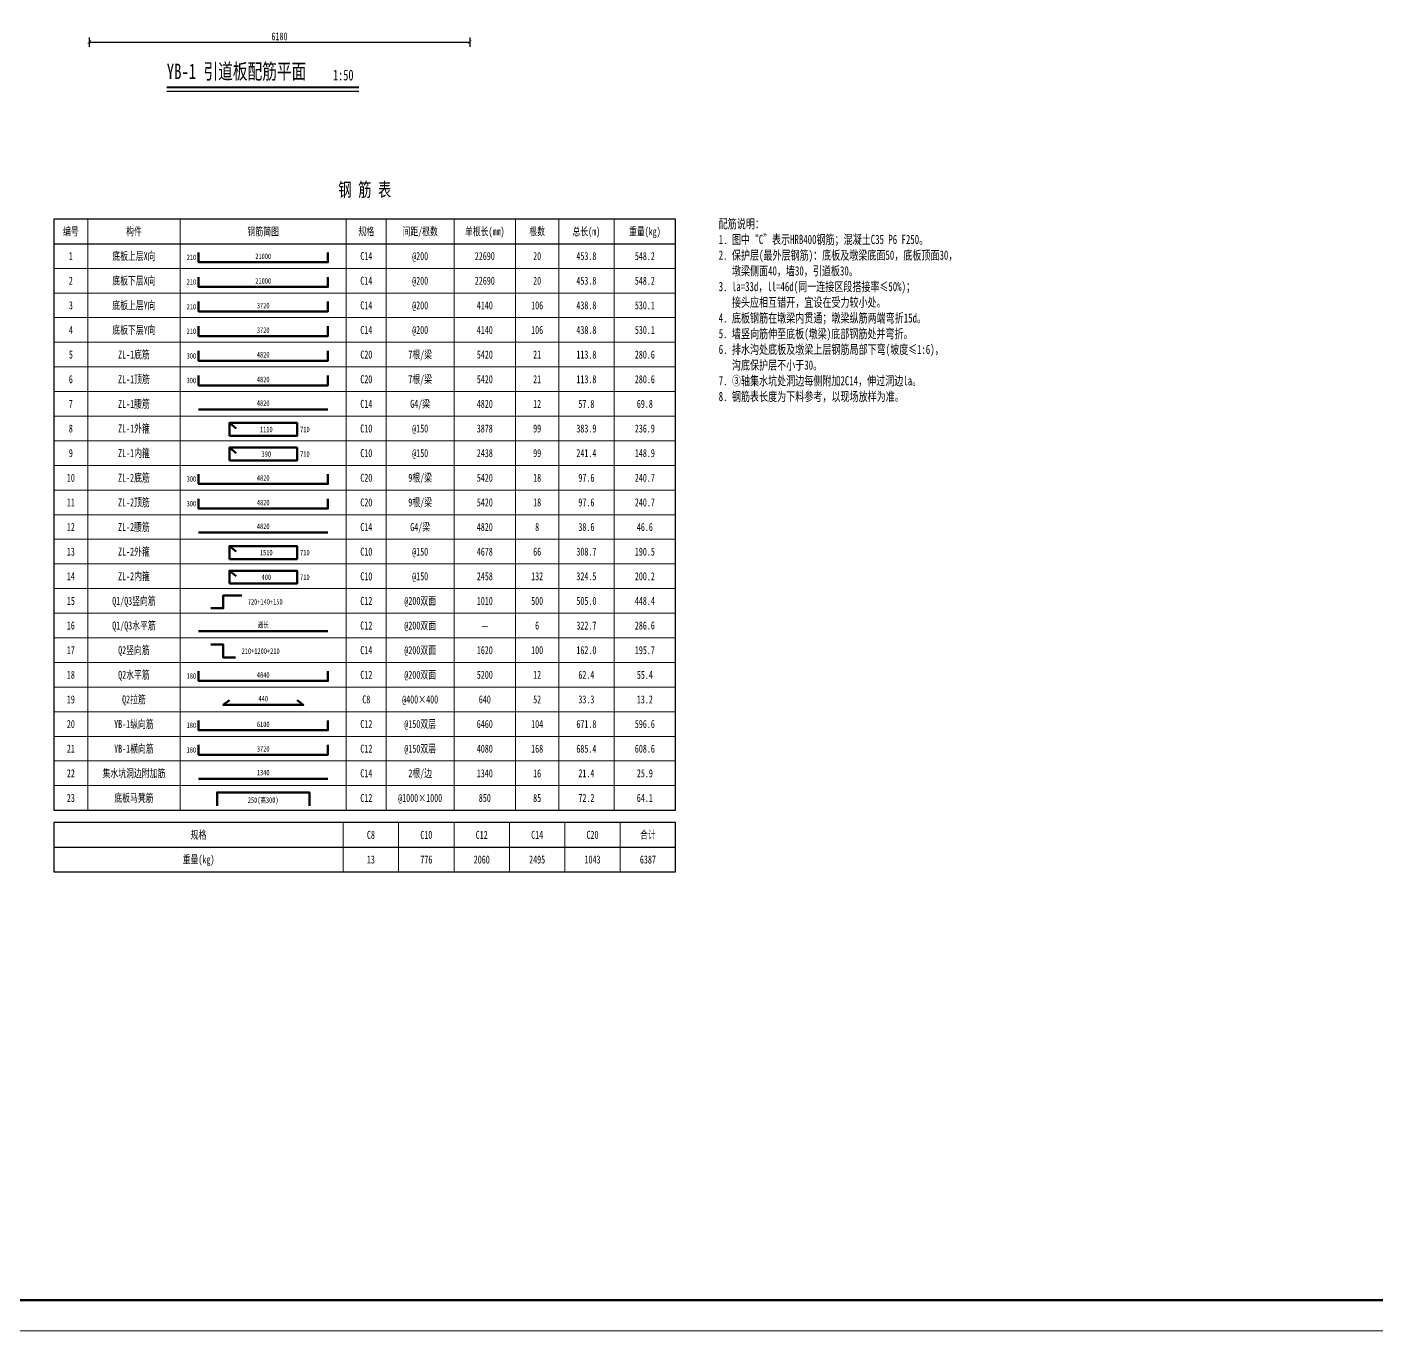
# Model space of a CAD drawing. Header units: millimetres. Extents: x 0 to 104000, y 0 to 42050.
# Drawn here: x 41062 to 62994, y 0 to 21178 of the extents above; entities that cross this region are included whole.
import ezdxf
from ezdxf.enums import TextEntityAlignment as Align

# ---------------------------------------------------------------- set-up
doc = ezdxf.new("R2010")
doc.units = ezdxf.units.MM
doc.header["$LTSCALE"] = 50
for name, color, linetype, lineweight in [('S-DIM', 3, 'Continuous', 13), ('S-FRAME', 7, 'Continuous', 90), ('S-REBAR', 2, 'Continuous', 50), ('S-SYMB', 7, 'Continuous', 25), ('S-TABLE', 7, 'Continuous', 18), ('S-TEXT', 7, 'Continuous', 18), ('S-THIN', 7, 'Continuous', 18)]:
    doc.layers.add(name, color=color, linetype=linetype, lineweight=lineweight)
doc.styles.add('HZ', font='simfang.ttf', dxfattribs={"width": 0.7})
doc.dimstyles.new('ZJ', dxfattribs={"dimscale": 50, "dimtxt": 2.5, "dimasz": 1.2, "dimexe": 1.5, "dimexo": 1.5, "dimgap": 0.6, "dimtad": 1, "dimdec": 0, "dimtxsty": 'HZ', "dimblk": 'ARCHTICK', "dimcen": 2.5, "dimclrd": 3, "dimclre": 3, "dimclrt": 7, "dimazin": 3, "dimtfac": 1, "dimtmove": 2, "dimatfit": 3})

# ---------------------------------------------------------------- blocks, each defined once
blk = doc.blocks.new('_ARCHTICK')
at = {"color": 0, "linetype": 'BYBLOCK', "const_width": 0.15}
blk.add_lwpolyline([(-0.5, -0.5), (0.5, 0.5)], dxfattribs=at)

msp = doc.modelspace()

# ---------------------------------------------------------------- linework, layer by layer
at = {"layer": 'S-FRAME'}
msp.add_lwpolyline([(1250, 500), (103500, 500), (103500, 41550), (1250, 41550)], close=True, dxfattribs=at)
at = {"layer": 'S-REBAR'}
for p, q in [((43850, 14967.5), (45950, 14967.5)), ((44350, 14747.5), (44460, 14657.5)), ((44350, 14347.5), (44460, 14257.5)), ((43850, 12967.5), (45950, 12967.5)), ((44350, 12747.5), (44460, 12657.5)), ((44350, 12347.5), (44460, 12257.5)), ((43850, 11367.5), (45950, 11367.5)), ((43850, 8967.5), (45950, 8967.5))]:
    msp.add_line(p, q, dxfattribs=at)
for points in [[(43850, 17517.5), (43850, 17357.5), (45950, 17357.5), (45950, 17517.5)], [(43850, 17117.5), (43850, 16957.5), (45950, 16957.5), (45950, 17117.5)], [(43850, 16717.5), (43850, 16557.5), (45950, 16557.5), (45950, 16717.5)], [(43850, 16317.5), (43850, 16157.5), (45950, 16157.5), (45950, 16317.5)], [(43850, 15917.5), (43850, 15757.5), (45950, 15757.5), (45950, 15917.5)], [(43850, 15517.5), (43850, 15357.5), (45950, 15357.5), (45950, 15517.5)], [(43850, 13917.5), (43850, 13757.5), (45950, 13757.5), (45950, 13917.5)], [(43850, 13517.5), (43850, 13357.5), (45950, 13357.5), (45950, 13517.5)], [(44050, 11737.5), (44250, 11737.5), (44250, 11947.5), (44550, 11947.5)], [(44050, 11147.5), (44250, 11147.5), (44250, 10937.5), (44450, 10937.5)], [(43850, 10717.5), (43850, 10557.5), (45950, 10557.5), (45950, 10717.5)], [(44350, 10247.5), (44250, 10167.5), (45550, 10167.5), (45450, 10247.5)], [(43850, 9917.5), (43850, 9757.5), (45950, 9757.5), (45950, 9917.5)], [(43850, 9517.5), (43850, 9357.5), (45950, 9357.5), (45950, 9517.5)], [(44150, 8527.5), (44150, 8747.5), (45650, 8747.5), (45650, 8527.5)]]:
    msp.add_lwpolyline(points, dxfattribs=at)
for points in [[(44350, 14537.5), (45450, 14537.5), (45450, 14747.5), (44350, 14747.5)], [(44350, 14137.5), (45450, 14137.5), (45450, 14347.5), (44350, 14347.5)], [(44350, 12537.5), (45450, 12537.5), (45450, 12747.5), (44350, 12747.5)], [(44350, 12137.5), (45450, 12137.5), (45450, 12347.5), (44350, 12347.5)]]:
    msp.add_lwpolyline(points, close=True, dxfattribs=at)
at = {"layer": 'S-SYMB'}
for p, q in [((43333.9, 20137.5), (46453.9, 20137.5)), ((41500, 17657.5), (51600, 17657.5)), ((41500, 7857.5), (51600, 7857.5))]:
    msp.add_line(p, q, dxfattribs=at)
at = {"layer": 'S-SYMB', "const_width": 35}
msp.add_lwpolyline([(43333.9, 20197.5), (46453.9, 20197.5)], dxfattribs=at)
at = {"layer": 'S-SYMB'}
for points in [[(41500, 8457.5), (51600, 8457.5), (51600, 18057.5), (41500, 18057.5)], [(41500, 7457.5), (51600, 7457.5), (51600, 8257.5), (41500, 8257.5)]]:
    msp.add_lwpolyline(points, close=True, dxfattribs=at)
at = {"layer": 'S-TABLE'}
for p, q in [((42050, 18057.5), (42050, 8457.5)), ((43550, 18057.5), (43550, 8457.5)), ((46250, 18057.5), (46250, 8457.5)), ((46900, 18057.5), (46900, 8457.5)), ((48000, 18057.5), (48000, 8457.5)), ((49000, 18057.5), (49000, 8457.5)), ((49700, 18057.5), (49700, 8457.5)), ((50600, 18057.5), (50600, 8457.5)), ((41500, 17257.5), (51600, 17257.5)), ((41500, 16857.5), (51600, 16857.5)), ((41500, 16457.5), (51600, 16457.5)), ((41500, 16057.5), (51600, 16057.5)), ((41500, 15657.5), (51600, 15657.5)), ((41500, 15257.5), (51600, 15257.5)), ((41500, 14857.5), (51600, 14857.5)), ((41500, 14457.5), (51600, 14457.5)), ((41500, 14057.5), (51600, 14057.5)), ((41500, 13657.5), (51600, 13657.5)), ((41500, 13257.5), (51600, 13257.5)), ((41500, 12857.5), (51600, 12857.5)), ((41500, 12457.5), (51600, 12457.5)), ((41500, 12057.5), (51600, 12057.5)), ((41500, 11657.5), (51600, 11657.5)), ((41500, 11257.5), (51600, 11257.5)), ((41500, 10857.5), (51600, 10857.5)), ((41500, 10457.5), (51600, 10457.5)), ((41500, 10057.5), (51600, 10057.5)), ((41500, 9657.5), (51600, 9657.5)), ((41500, 9257.5), (51600, 9257.5)), ((41500, 8857.5), (51600, 8857.5)), ((46200, 8257.5), (46200, 7457.5)), ((47100, 8257.5), (47100, 7457.5)), ((48000, 8257.5), (48000, 7457.5)), ((48900, 8257.5), (48900, 7457.5)), ((49800, 8257.5), (49800, 7457.5)), ((50700, 8257.5), (50700, 7457.5))]:
    msp.add_line(p, q, dxfattribs=at)
at = {"layer": 'S-THIN'}
msp.add_lwpolyline([(0, 0), (104000, 0), (104000, 42050), (0, 42050)], close=True, dxfattribs=at)

# ---------------------------------------------------------------- texts
at = {"layer": 'S-TEXT', "style": 'HZ', "width": 0.7}
for s, height, p in [('YB-1 引道板配筋平面', 250, (43333.9, 20257.5)), ('1:50', 175, (46033.9, 20257.5))]:
    msp.add_text(s, height=height, dxfattribs=at).set_placement(p, align=Align.BOTTOM_LEFT)
for s, height, p in [('钢 筋 表', 225, (46550, 18357.5)), ('21000', 90, (44900, 17382.5)), ('21000', 90, (44900, 16982.5)), ('3720', 90, (44900, 16582.5)), ('3720', 90, (44900, 16182.5)), ('4820', 90, (44900, 15782.5)), ('4820', 90, (44900, 15382.5)), ('4820', 90, (44900, 14997.5)), ('4820', 90, (44900, 13782.5)), ('4820', 90, (44900, 13382.5)), ('4820', 90, (44900, 12997.5)), ('通长', 90, (44900, 11397.5)), ('4840', 90, (44900, 10582.5)), ('440', 90, (44900, 10197.5)), ('6100', 90, (44900, 9782.5)), ('3720', 90, (44900, 9382.5)), ('1340', 90, (44900, 8997.5))]:
    msp.add_text(s, height=height, dxfattribs=at).set_placement(p, align=Align.BOTTOM_CENTER)
for s, p in [('配筋说明：', (52300, 18057.5)), ('1. 图中“C”表示HRB400钢筋；混凝土C35 P6 F250。', (52300, 17802.5)), ('2. 保护层(最外层钢筋)：底板及墩梁底面50，底板顶面30，', (52300, 17547.5)), ('   墩梁侧面40，墙30，引道板30。', (52300, 17292.5)), ('3. la=33d，ll=46d(同一连接区段搭接率≤50%)；', (52300, 17037.5)), ('   接头应相互错开，宜设在受力较小处。', (52300, 16782.5)), ('4. 底板钢筋在墩梁内贯通；墩梁纵筋两端弯折15d。', (52300, 16527.5)), ('5. 墙竖向筋伸至底板(墩梁)底部钢筋处并弯折。', (52300, 16272.5)), ('6. 排水沟处底板及墩梁上层钢筋局部下弯(坡度≤1:6)，', (52300, 16017.5)), ('   沟底保护层不小于30。', (52300, 15762.5)), ('7. ③轴集水坑处洞边每侧附加2C14，伸过洞边la。', (52300, 15507.5)), ('8. 钢筋表长度为下料参考，以现场放样为准。', (52300, 15252.5))]:
    msp.add_text(s, height=150, dxfattribs=at).set_placement(p, align=Align.TOP_LEFT)
for s, height, p in [('编号', 130, (41775, 17857.5)), ('构件', 130, (42800, 17857.5)), ('钢筋简图', 130, (44900, 17857.5)), ('规格', 130, (46575, 17857.5)), ('间距/根数', 130, (47450, 17857.5)), ('单根长(mm)', 130, (48500, 17857.5)), ('根数', 130, (49350, 17857.5)), ('总长(m)', 130, (50150, 17857.5)), ('重量(kg)', 130, (51100, 17857.5)), ('1', 130, (41775, 17457.5)), ('底板上层X向', 130, (42800, 17457.5)), ('C14', 130, (46575, 17457.5)), ('@200', 130, (47450, 17457.5)), ('22690', 130, (48500, 17457.5)), ('20', 130, (49350, 17457.5)), ('453.8', 130, (50150, 17457.5)), ('548.2', 130, (51100, 17457.5)), ('2', 130, (41775, 17057.5)), ('底板下层X向', 130, (42800, 17057.5)), ('C14', 130, (46575, 17057.5)), ('@200', 130, (47450, 17057.5)), ('22690', 130, (48500, 17057.5)), ('20', 130, (49350, 17057.5)), ('453.8', 130, (50150, 17057.5)), ('548.2', 130, (51100, 17057.5)), ('3', 130, (41775, 16657.5)), ('底板上层Y向', 130, (42800, 16657.5)), ('C14', 130, (46575, 16657.5)), ('@200', 130, (47450, 16657.5)), ('4140', 130, (48500, 16657.5)), ('106', 130, (49350, 16657.5)), ('438.8', 130, (50150, 16657.5)), ('530.1', 130, (51100, 16657.5)), ('4', 130, (41775, 16257.5)), ('底板下层Y向', 130, (42800, 16257.5)), ('C14', 130, (46575, 16257.5)), ('@200', 130, (47450, 16257.5)), ('4140', 130, (48500, 16257.5)), ('106', 130, (49350, 16257.5)), ('438.8', 130, (50150, 16257.5)), ('530.1', 130, (51100, 16257.5)), ('5', 130, (41775, 15857.5)), ('ZL-1底筋', 130, (42800, 15857.5)), ('C20', 130, (46575, 15857.5)), ('7根/梁', 130, (47450, 15857.5)), ('5420', 130, (48500, 15857.5)), ('21', 130, (49350, 15857.5)), ('113.8', 130, (50150, 15857.5)), ('280.6', 130, (51100, 15857.5)), ('6', 130, (41775, 15457.5)), ('ZL-1顶筋', 130, (42800, 15457.5)), ('C20', 130, (46575, 15457.5)), ('7根/梁', 130, (47450, 15457.5)), ('5420', 130, (48500, 15457.5)), ('21', 130, (49350, 15457.5)), ('113.8', 130, (50150, 15457.5)), ('280.6', 130, (51100, 15457.5)), ('ZL-1腰筋', 130, (42800, 15057.5)), ('G4/梁', 130, (47450, 15057.5)), ('7', 130, (41775, 15057.5)), ('C14', 130, (46575, 15057.5)), ('4820', 130, (48500, 15057.5)), ('12', 130, (49350, 15057.5)), ('57.8', 130, (50150, 15057.5)), ('69.8', 130, (51100, 15057.5)), ('8', 130, (41775, 14657.5)), ('ZL-1外箍', 130, (42800, 14657.5)), ('C10', 130, (46575, 14657.5)), ('@150', 130, (47450, 14657.5)), ('3878', 130, (48500, 14657.5)), ('99', 130, (49350, 14657.5)), ('383.9', 130, (50150, 14657.5)), ('236.9', 130, (51100, 14657.5)), ('1110', 90, (44950, 14642.5)), ('9', 130, (41775, 14257.5)), ('ZL-1内箍', 130, (42800, 14257.5)), ('390', 90, (44950, 14242.5)), ('C10', 130, (46575, 14257.5)), ('@150', 130, (47450, 14257.5)), ('2438', 130, (48500, 14257.5)), ('99', 130, (49350, 14257.5)), ('241.4', 130, (50150, 14257.5)), ('148.9', 130, (51100, 14257.5)), ('10', 130, (41775, 13857.5)), ('ZL-2底筋', 130, (42800, 13857.5)), ('C20', 130, (46575, 13857.5)), ('9根/梁', 130, (47450, 13857.5)), ('5420', 130, (48500, 13857.5)), ('18', 130, (49350, 13857.5)), ('97.6', 130, (50150, 13857.5)), ('240.7', 130, (51100, 13857.5)), ('11', 130, (41775, 13457.5)), ('ZL-2顶筋', 130, (42800, 13457.5)), ('C20', 130, (46575, 13457.5)), ('9根/梁', 130, (47450, 13457.5)), ('5420', 130, (48500, 13457.5)), ('18', 130, (49350, 13457.5)), ('97.6', 130, (50150, 13457.5)), ('240.7', 130, (51100, 13457.5)), ('12', 130, (41775, 13057.5)), ('ZL-2腰筋', 130, (42800, 13057.5)), ('C14', 130, (46575, 13057.5)), ('G4/梁', 130, (47450, 13057.5)), ('4820', 130, (48500, 13057.5)), ('8', 130, (49350, 13057.5)), ('38.6', 130, (50150, 13057.5)), ('46.6', 130, (51100, 13057.5)), ('13', 130, (41775, 12657.5)), ('ZL-2外箍', 130, (42800, 12657.5)), ('C10', 130, (46575, 12657.5)), ('@150', 130, (47450, 12657.5)), ('4678', 130, (48500, 12657.5)), ('66', 130, (49350, 12657.5)), ('308.7', 130, (50150, 12657.5)), ('190.5', 130, (51100, 12657.5)), ('1510', 90, (44950, 12642.5)), ('14', 130, (41775, 12257.5)), ('ZL-2内箍', 130, (42800, 12257.5)), ('400', 90, (44950, 12242.5)), ('C10', 130, (46575, 12257.5)), ('@150', 130, (47450, 12257.5)), ('2458', 130, (48500, 12257.5)), ('132', 130, (49350, 12257.5)), ('324.5', 130, (50150, 12257.5)), ('200.2', 130, (51100, 12257.5)), ('15', 130, (41775, 11857.5)), ('Q1/Q3竖向筋', 130, (42800, 11857.5)), ('C12', 130, (46575, 11857.5)), ('@200双面', 130, (47450, 11857.5)), ('1010', 130, (48500, 11857.5)), ('500', 130, (49350, 11857.5)), ('505.0', 130, (50150, 11857.5)), ('448.4', 130, (51100, 11857.5)), ('16', 130, (41775, 11457.5)), ('Q1/Q3水平筋', 130, (42800, 11457.5)), ('C12', 130, (46575, 11457.5)), ('@200双面', 130, (47450, 11457.5)), ('—', 130, (48500, 11457.5)), ('6', 130, (49350, 11457.5)), ('322.7', 130, (50150, 11457.5)), ('286.6', 130, (51100, 11457.5)), ('17', 130, (41775, 11057.5)), ('Q2竖向筋', 130, (42800, 11057.5)), ('C14', 130, (46575, 11057.5)), ('@200双面', 130, (47450, 11057.5)), ('1620', 130, (48500, 11057.5)), ('100', 130, (49350, 11057.5)), ('162.0', 130, (50150, 11057.5)), ('195.7', 130, (51100, 11057.5)), ('18', 130, (41775, 10657.5)), ('Q2水平筋', 130, (42800, 10657.5)), ('C12', 130, (46575, 10657.5)), ('@200双面', 130, (47450, 10657.5)), ('5200', 130, (48500, 10657.5)), ('12', 130, (49350, 10657.5)), ('62.4', 130, (50150, 10657.5)), ('55.4', 130, (51100, 10657.5)), ('19', 130, (41775, 10257.5)), ('Q2拉筋', 130, (42800, 10257.5)), ('C8', 130, (46575, 10257.5)), ('@400×400', 130, (47450, 10257.5)), ('640', 130, (48500, 10257.5)), ('52', 130, (49350, 10257.5)), ('33.3', 130, (50150, 10257.5)), ('13.2', 130, (51100, 10257.5)), ('20', 130, (41775, 9857.5)), ('YB-1纵向筋', 130, (42800, 9857.5)), ('C12', 130, (46575, 9857.5)), ('@150双层', 130, (47450, 9857.5)), ('6460', 130, (48500, 9857.5)), ('104', 130, (49350, 9857.5)), ('671.8', 130, (50150, 9857.5)), ('596.6', 130, (51100, 9857.5)), ('21', 130, (41775, 9457.5)), ('YB-1横向筋', 130, (42800, 9457.5)), ('C12', 130, (46575, 9457.5)), ('@150双层', 130, (47450, 9457.5)), ('4080', 130, (48500, 9457.5)), ('168', 130, (49350, 9457.5)), ('685.4', 130, (50150, 9457.5)), ('608.6', 130, (51100, 9457.5)), ('22', 130, (41775, 9057.5)), ('集水坑洞边附加筋', 130, (42800, 9057.5)), ('C14', 130, (46575, 9057.5)), ('2根/边', 130, (47450, 9057.5)), ('1340', 130, (48500, 9057.5)), ('16', 130, (49350, 9057.5)), ('21.4', 130, (50150, 9057.5)), ('25.9', 130, (51100, 9057.5)), ('23', 130, (41775, 8657.5)), ('底板马凳筋', 130, (42800, 8657.5)), ('250(高300)', 90, (44900, 8622.5)), ('C12', 130, (46575, 8657.5)), ('@1000×1000', 130, (47450, 8657.5)), ('850', 130, (48500, 8657.5)), ('85', 130, (49350, 8657.5)), ('72.2', 130, (50150, 8657.5)), ('64.1', 130, (51100, 8657.5)), ('规格', 130, (43850, 8057.5)), ('C8', 130, (46650, 8057.5)), ('C10', 130, (47550, 8057.5)), ('C12', 130, (48450, 8057.5)), ('C14', 130, (49350, 8057.5)), ('C20', 130, (50250, 8057.5)), ('合计', 130, (51150, 8057.5)), ('重量(kg)', 130, (43850, 7657.5)), ('13', 130, (46650, 7657.5)), ('776', 130, (47550, 7657.5)), ('2060', 130, (48450, 7657.5)), ('2495', 130, (49350, 7657.5)), ('1043', 130, (50250, 7657.5)), ('6387', 130, (51150, 7657.5))]:
    msp.add_text(s, height=height, dxfattribs=at).set_placement(p, align=Align.MIDDLE_CENTER)
for s, p in [('210', (43810, 17437.5)), ('210', (43810, 17037.5)), ('210', (43810, 16637.5)), ('210', (43810, 16237.5)), ('300', (43810, 15837.5)), ('300', (43810, 15437.5)), ('300', (43810, 13837.5)), ('300', (43810, 13437.5)), ('180', (43810, 10637.5)), ('180', (43810, 9837.5)), ('180', (43810, 9437.5))]:
    msp.add_text(s, height=90, dxfattribs=at).set_placement(p, align=Align.MIDDLE_RIGHT)
for s, p in [('710', (45500, 14642.5)), ('710', (45500, 14242.5)), ('710', (45500, 12642.5)), ('710', (45500, 12242.5)), ('720+140+150', (44650, 11842.5)), ('210+1200+210', (44550, 11042.5))]:
    msp.add_text(s, height=90, dxfattribs=at).set_placement(p, align=Align.MIDDLE_LEFT)

# ---------------------------------------------------------------- dimensions: what is measured, and where the dimension line sits
at = {"layer": 'S-DIM'}
msp.add_linear_dim(base=(42074.5, 20932.5), p1=(42074.5, 21082.5), p2=(48254.5, 21082.5), dimstyle='ZJ', dxfattribs=at).render()

doc.saveas('drawing.dxf')
